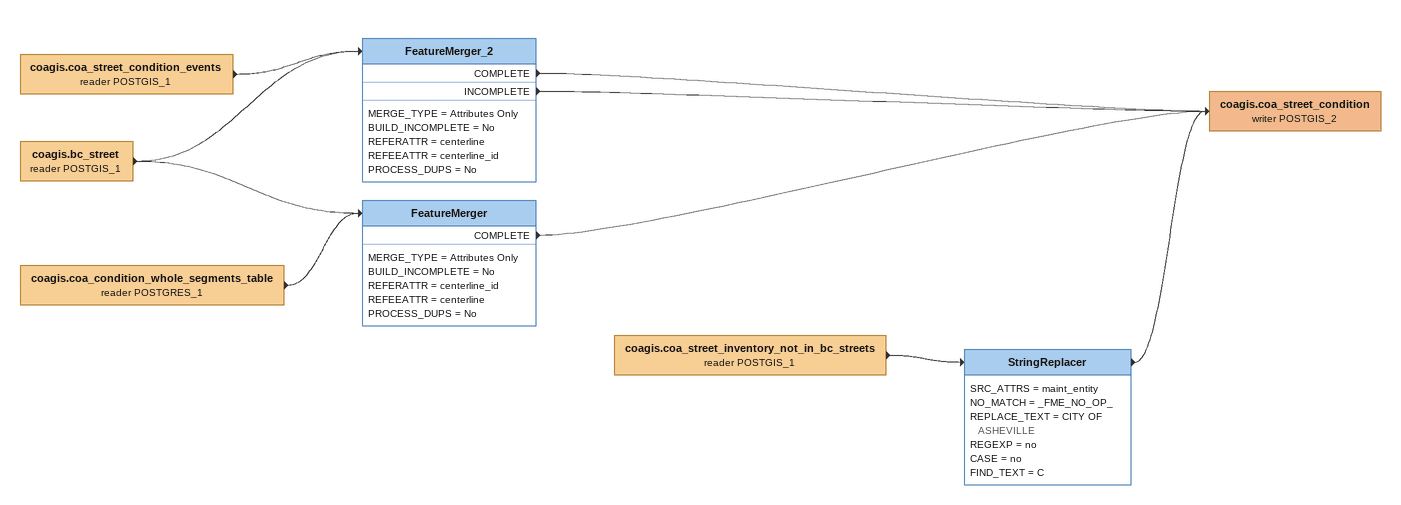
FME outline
coagis.coa_street_condition_events (reader POSTGIS_1)
    -> FeatureMerger_2
coagis.bc_street (reader POSTGIS_1)
    -> FeatureMerger_2
    -> FeatureMerger
FeatureMerger_2
    MERGE_TYPE = Attributes Only
    BUILD_INCOMPLETE = No
    REFERATTR = centerline
    REFEEATTR = centerline_id
    PROCESS_DUPS = No
    COMPLETE -> coagis.coa_street_condition (writer POSTGIS_2)
    INCOMPLETE -> coagis.coa_street_condition (writer POSTGIS_2)
coagis.coa_condition_whole_segments_table (reader POSTGRES_1)
    -> FeatureMerger
FeatureMerger
    MERGE_TYPE = Attributes Only
    BUILD_INCOMPLETE = No
    REFERATTR = centerline_id
    REFEEATTR = centerline
    PROCESS_DUPS = No
    COMPLETE -> coagis.coa_street_condition (writer POSTGIS_2)
coagis.coa_street_inventory_not_in_bc_streets (reader POSTGIS_1)
    -> StringReplacer
StringReplacer
    SRC_ATTRS = maint_entity
    NO_MATCH = _FME_NO_OP_
    REPLACE_TEXT = CITY OF ASHEVILLE
    REGEXP = no
    CASE = no
    FIND_TEXT = C
    -> coagis.coa_street_condition (writer POSTGIS_2)
coagis.coa_street_condition (writer POSTGIS_2)
